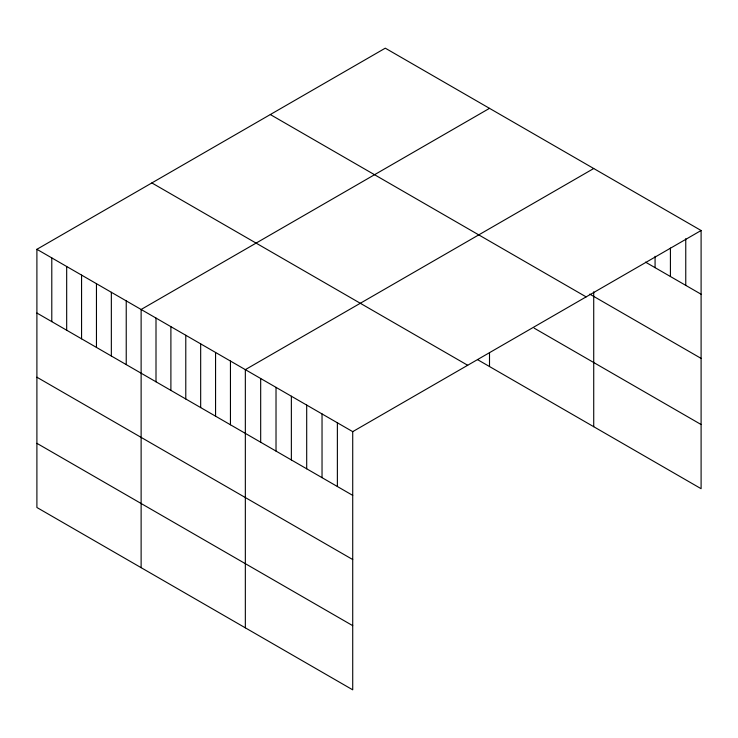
<?xml version="1.0" encoding="UTF-8"?>
<svg xmlns="http://www.w3.org/2000/svg" width="738" height="738" viewBox="0 0 738 738"><rect width="100%" height="100%" fill="white"/><g stroke="black" fill="none" stroke-linecap="round" stroke-linejoin="round"><path stroke-width="1.11" d="M36.9 249.306L352.718 431.647L352.718 689.827L36.9 507.495L36.9 249.306L385.282 48.173L701.1 230.505L701.1 488.694L477.587 359.655M489.506 108.338L141.124 309.48L141.124 567.67M593.721 168.513L245.339 369.646L245.339 627.835M352.718 431.647L701.1 230.505M645.492 262.128L701.1 294.231M589.754 294.121L701.1 358.4M270.32 114.547L586.138 296.879M534.164 328.142L701.1 424.525M151.862 182.932L467.68 365.264M36.9 313.032L352.718 495.373M36.9 377.21L352.718 559.542M36.9 443.326L352.718 625.658M685.759 238.715L685.759 285.375M670.418 248.069L670.418 276.519M655.076 256.28L655.076 267.663M593.721 291.824L593.721 426.702M489.506 352.773L489.506 366.528M337.377 422.782L337.377 486.517M322.036 413.926L322.036 477.652M306.694 405.07L306.694 468.796M291.362 396.214L291.362 459.94M276.021 387.358L276.021 451.084M260.68 378.502L260.68 442.228M230.45 361.048L230.45 424.784M215.561 352.46L215.561 416.186M200.671 343.862L200.671 407.588M185.782 335.264L185.782 398.99M170.893 326.666L170.893 390.393M156.004 318.069L156.004 381.804M126.235 300.883L126.235 364.609M111.346 292.285L111.346 356.011M96.457 283.687L96.457 347.413M81.567 275.099L81.567 338.825M66.678 266.501L66.678 330.227M51.789 257.903L51.789 321.63"/></g></svg>
